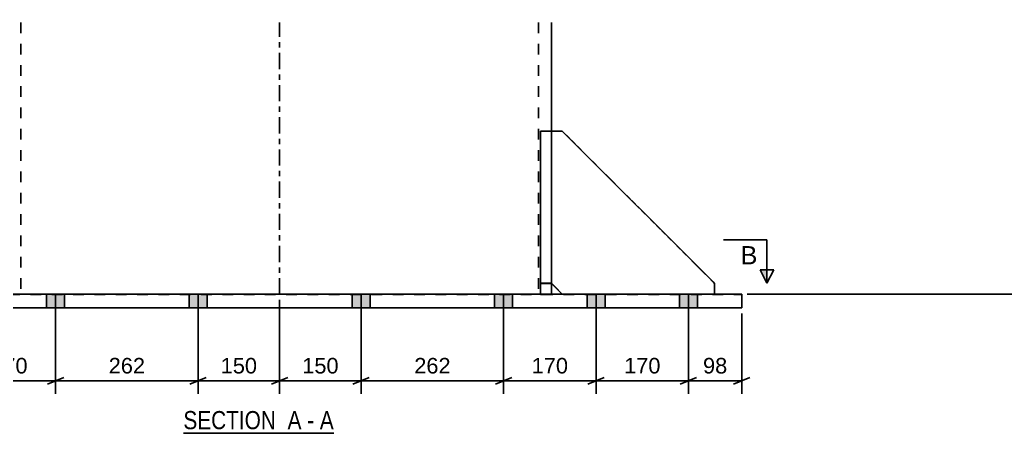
# Model space of a CAD drawing. Header units: millimetres. Extents: x -214 to 627, y -250 to 344.
# Drawn here: x 293.5 to 474.8, y -31.1 to 45 of the extents above; entities that cross this region are included whole.
import ezdxf

# ---------------------------------------------------------------- set-up
doc = ezdxf.new("R2010")
doc.units = ezdxf.units.MM
doc.linetypes.add('DXK_LINE_DOT2', pattern=[3.9198, 1.9599, -1.9599])
doc.linetypes.add('DXK_LINE_DOT3', pattern=[5.9187, 2.979, -0.9799, 0.9799, -0.9799])
doc.styles.add('Arial', font='ARIAL.TTF', dxfattribs={"height": 0.2})
doc.styles.add('Arial Narrow', font='ARIALN.TTF', dxfattribs={"height": 0.2})

# ---------------------------------------------------------------- blocks, each defined once
blk = doc.blocks.new('Unknown-284856835-17 - 5050')
at = {"color": 6, "linetype": 'Continuous'}
blk.add_line((323.65, -31.11), (351.3, -31.11), dxfattribs=at)
at = {"color": 0, "linetype": 'Continuous'}
for points in [[(341.76, -30.36), (341.76, -26.86), (323.65, -26.86), (323.65, -30.36)], [(345.37, -30.36), (345.37, -26.86), (342.81, -26.86), (342.81, -30.36)], [(347.69, -30.36), (347.69, -26.86), (346.42, -26.86), (346.42, -30.36)], [(351.3, -30.36), (351.3, -26.86), (348.74, -26.86), (348.74, -30.36)]]:
    blk.add_wipeout(points, dxfattribs=at)
at = {"color": 7, "linetype": 'Continuous', "style": 'Arial Narrow'}
for s, p in [('SECTION ', (323.65, -30.36)), ('A', (342.81, -30.36)), ('A', (348.74, -30.36)), ('-', (346.42, -30.36))]:
    blk.add_text(s, height=3.34, dxfattribs=at).set_placement(p)
blk = doc.blocks.new('Part-284856835-5092 - 5050')
at = {"color": 7, "linetype": 'DXK_LINE_DOT2'}
for p, q in [((389.34, 24.46), (389.34, -5.55)), ((389.34, 24.46), (391.34, 24.46)), ((391.34, 24.46), (389.34, 24.46)), ((391.34, 24.46), (391.34, -5.55)), ((389.34, -3.54), (391.34, -3.54)), ((389.34, -3.55), (391.34, -3.55)), ((389.34, -5.54), (389.34, -5.51)), ((391.34, -5.54), (389.34, -5.54)), ((389.34, -5.55), (391.34, -5.55)), ((391.34, -5.54), (391.34, -5.51))]:
    blk.add_line(p, q, dxfattribs=at)
blk = doc.blocks.new('Part-284856835-5093 - 5050')
at = {"color": 2, "linetype": 'Continuous'}
for p, q in [((393.34, 24.48), (391.34, 24.48)), ((421.34, -3.52), (393.34, 24.48)), ((393.34, 24.48), (393.34, 24.48)), ((393.34, -5.51), (391.34, -3.52)), ((421.34, -5.51), (421.34, -3.52))]:
    blk.add_line(p, q, dxfattribs=at)
at = {"color": 7, "linetype": 'DXK_LINE_DOT2'}
for p, q in [((391.34, 24.48), (391.34, -3.52)), ((393.34, 24.48), (391.34, 24.48)), ((393.34, 24.48), (421.34, -3.52)), ((393.34, -5.52), (391.34, -3.52)), ((393.34, -5.52), (393.34, -5.51)), ((393.34, -5.52), (421.34, -5.52)), ((393.34, -5.52), (393.34, -5.52)), ((421.34, -5.52), (393.34, -5.52)), ((421.34, -5.52), (421.34, -5.51)), ((421.34, -5.51), (421.34, -5.52)), ((421.34, -5.52), (421.34, -5.52))]:
    blk.add_line(p, q, dxfattribs=at)
blk = doc.blocks.new('Part-284856835-5156 - 5050')
at = {"color": 7, "linetype": 'DXK_LINE_DOT2'}
for p, q in [((293.74, 44.48), (293.74, -5.52)), ((388.94, 44.48), (388.94, -5.52)), ((391.34, 24.48), (391.34, -5.52)), ((294.31, -5.52), (292.75, -5.52)), ((292.75, -5.54), (294.31, -5.54)), ((293.74, -5.54), (293.74, -5.51)), ((293.74, -5.54), (293.74, -5.52)), ((293.74, -5.52), (293.92, -5.52)), ((293.92, -5.54), (293.74, -5.54)), ((293.92, -5.52), (294.45, -5.52)), ((294.45, -5.54), (293.92, -5.54)), ((296.14, -5.52), (294.31, -5.52)), ((294.31, -5.54), (296.14, -5.54)), ((294.45, -5.52), (295.22, -5.52)), ((295.22, -5.54), (294.45, -5.54)), ((295.22, -5.52), (296.14, -5.52)), ((296.14, -5.54), (295.22, -5.54)), ((296.14, -5.52), (386.54, -5.52)), ((296.14, -5.52), (386.54, -5.52)), ((296.14, -5.54), (386.54, -5.54)), ((296.14, -5.54), (386.54, -5.54)), ((386.54, -5.52), (387.46, -5.52)), ((388.38, -5.52), (386.54, -5.52)), ((387.46, -5.54), (386.54, -5.54)), ((386.54, -5.54), (388.38, -5.54)), ((387.46, -5.52), (388.24, -5.52)), ((388.24, -5.54), (387.46, -5.54)), ((388.24, -5.52), (388.76, -5.52)), ((388.76, -5.54), (388.24, -5.54)), ((389.94, -5.52), (388.38, -5.52)), ((388.38, -5.54), (389.94, -5.54)), ((388.76, -5.52), (388.94, -5.52)), ((388.94, -5.54), (388.76, -5.54)), ((388.94, -5.54), (388.94, -5.51)), ((388.94, -5.54), (388.94, -5.52)), ((390.98, -5.52), (389.94, -5.52)), ((389.94, -5.54), (390.98, -5.54)), ((391.34, -5.52), (390.98, -5.52)), ((390.98, -5.54), (391.34, -5.54)), ((391.34, -5.54), (391.34, -5.51)), ((391.34, -5.54), (391.34, -5.52))]:
    blk.add_line(p, q, dxfattribs=at)
at = {"color": 7, "linetype": 'DXK_LINE_DOT3'}
blk.add_line((341.34, -5.53), (341.34, 44.48), dxfattribs=at)
at = {"color": 2, "linetype": 'Continuous'}
blk.add_line((391.34, 44.48), (391.34, 24.48), dxfattribs=at)
blk = doc.blocks.new('Bolt-284856835-5249 - 5050')
at = {"linetype": 'Continuous'}
for points in [[(264.49, -8.02), (267.79, -8.02), (267.79, -5.52), (264.49, -5.52)], [(264.49, -8.02), (267.79, -8.02), (267.79, -5.52), (264.49, -5.52)], [(264.49, -8.02), (267.79, -8.02), (267.79, -5.52), (264.49, -5.52)], [(264.49, -8.03), (267.79, -8.03), (267.79, -5.53), (264.49, -5.53)], [(264.49, -8.03), (267.79, -8.03), (267.79, -5.53), (264.49, -5.53)], [(264.49, -8.04), (267.79, -8.04), (267.79, -5.54), (264.49, -5.54)], [(264.49, -8.04), (267.79, -8.04), (267.79, -5.54), (264.49, -5.54)], [(264.49, -8.04), (267.79, -8.04), (267.79, -5.54), (264.49, -5.54)], [(281.49, -8.02), (284.79, -8.02), (284.79, -5.52), (281.49, -5.52)], [(281.49, -8.02), (284.79, -8.02), (284.79, -5.52), (281.49, -5.52)], [(281.49, -8.02), (284.79, -8.02), (284.79, -5.52), (281.49, -5.52)], [(281.49, -8.03), (284.79, -8.03), (284.79, -5.53), (281.49, -5.53)], [(281.49, -8.03), (284.79, -8.03), (284.79, -5.53), (281.49, -5.53)], [(281.49, -8.04), (284.79, -8.04), (284.79, -5.54), (281.49, -5.54)], [(281.49, -8.04), (284.79, -8.04), (284.79, -5.54), (281.49, -5.54)], [(281.49, -8.04), (284.79, -8.04), (284.79, -5.54), (281.49, -5.54)], [(298.49, -8.02), (301.79, -8.02), (301.79, -5.52), (298.49, -5.52)], [(298.49, -8.02), (301.79, -8.02), (301.79, -5.52), (298.49, -5.52)], [(298.49, -8.04), (301.79, -8.04), (301.79, -5.54), (298.49, -5.54)], [(298.49, -8.04), (301.79, -8.04), (301.79, -5.54), (298.49, -5.54)], [(324.69, -8.02), (327.99, -8.02), (327.99, -5.52), (324.69, -5.52)], [(324.69, -8.02), (327.99, -8.02), (327.99, -5.52), (324.69, -5.52)], [(324.69, -8.04), (327.99, -8.04), (327.99, -5.54), (324.69, -5.54)], [(324.69, -8.04), (327.99, -8.04), (327.99, -5.54), (324.69, -5.54)], [(354.69, -8.02), (357.99, -8.02), (357.99, -5.52), (354.69, -5.52)], [(354.69, -8.02), (357.99, -8.02), (357.99, -5.52), (354.69, -5.52)], [(354.69, -8.04), (357.99, -8.04), (357.99, -5.54), (354.69, -5.54)], [(354.69, -8.04), (357.99, -8.04), (357.99, -5.54), (354.69, -5.54)], [(380.89, -8.02), (384.19, -8.02), (384.19, -5.52), (380.89, -5.52)], [(380.89, -8.02), (384.19, -8.02), (384.19, -5.52), (380.89, -5.52)], [(380.89, -8.04), (384.19, -8.04), (384.19, -5.54), (380.89, -5.54)], [(380.89, -8.04), (384.19, -8.04), (384.19, -5.54), (380.89, -5.54)], [(397.89, -8.02), (401.19, -8.02), (401.19, -5.52), (397.89, -5.52)], [(397.89, -8.02), (401.19, -8.02), (401.19, -5.52), (397.89, -5.52)], [(397.89, -8.02), (401.19, -8.02), (401.19, -5.52), (397.89, -5.52)], [(397.89, -8.03), (401.19, -8.03), (401.19, -5.53), (397.89, -5.53)], [(397.89, -8.03), (401.19, -8.03), (401.19, -5.53), (397.89, -5.53)], [(397.89, -8.04), (401.19, -8.04), (401.19, -5.54), (397.89, -5.54)], [(397.89, -8.04), (401.19, -8.04), (401.19, -5.54), (397.89, -5.54)], [(397.89, -8.04), (401.19, -8.04), (401.19, -5.54), (397.89, -5.54)], [(414.89, -8.02), (418.19, -8.02), (418.19, -5.52), (414.89, -5.52)], [(414.89, -8.02), (418.19, -8.02), (418.19, -5.52), (414.89, -5.52)], [(414.89, -8.02), (418.19, -8.02), (418.19, -5.52), (414.89, -5.52)], [(414.89, -8.03), (418.19, -8.03), (418.19, -5.53), (414.89, -5.53)], [(414.89, -8.03), (418.19, -8.03), (418.19, -5.53), (414.89, -5.53)], [(414.89, -8.04), (418.19, -8.04), (418.19, -5.54), (414.89, -5.54)], [(414.89, -8.04), (418.19, -8.04), (418.19, -5.54), (414.89, -5.54)], [(414.89, -8.04), (418.19, -8.04), (418.19, -5.54), (414.89, -5.54)]]:
    blk.add_hatch(color=1, dxfattribs=at).paths.add_polyline_path(points)
at = {"color": 1, "linetype": 'Continuous'}
for p, q in [((264.49, -8.02), (264.49, -5.52)), ((264.49, -8.02), (264.49, -5.52)), ((264.49, -8.02), (264.49, -5.52)), ((264.49, -8.03), (264.49, -5.53)), ((264.49, -8.03), (264.49, -5.53)), ((264.49, -8.04), (264.49, -5.54)), ((264.49, -8.04), (264.49, -5.54)), ((264.49, -8.04), (264.49, -5.54)), ((266.14, -9.92), (266.14, -5.52)), ((266.14, -9.92), (266.14, -5.52)), ((266.14, -9.92), (266.14, -5.52)), ((266.14, -9.93), (266.14, -5.53)), ((266.14, -9.93), (266.14, -5.53)), ((266.14, -9.94), (266.14, -5.54)), ((266.14, -9.94), (266.14, -5.54)), ((266.14, -9.94), (266.14, -5.54)), ((267.79, -8.02), (267.79, -5.52)), ((267.79, -8.02), (267.79, -5.52)), ((267.79, -8.02), (267.79, -5.52)), ((267.79, -8.03), (267.79, -5.53)), ((267.79, -8.03), (267.79, -5.53)), ((267.79, -8.04), (267.79, -5.54)), ((267.79, -8.04), (267.79, -5.54)), ((267.79, -8.04), (267.79, -5.54)), ((281.49, -8.02), (281.49, -5.52)), ((281.49, -8.02), (281.49, -5.52)), ((281.49, -8.02), (281.49, -5.52)), ((281.49, -8.03), (281.49, -5.53)), ((281.49, -8.03), (281.49, -5.53)), ((281.49, -8.04), (281.49, -5.54)), ((281.49, -8.04), (281.49, -5.54)), ((281.49, -8.04), (281.49, -5.54)), ((283.14, -9.92), (283.14, -5.52)), ((283.14, -9.92), (283.14, -5.52)), ((283.14, -9.92), (283.14, -5.52)), ((283.14, -9.93), (283.14, -5.53)), ((283.14, -9.93), (283.14, -5.53)), ((283.14, -9.94), (283.14, -5.54)), ((283.14, -9.94), (283.14, -5.54)), ((283.14, -9.94), (283.14, -5.54)), ((284.79, -8.02), (284.79, -5.52)), ((284.79, -8.02), (284.79, -5.52)), ((284.79, -8.02), (284.79, -5.52)), ((284.79, -8.03), (284.79, -5.53)), ((284.79, -8.03), (284.79, -5.53)), ((284.79, -8.04), (284.79, -5.54)), ((284.79, -8.04), (284.79, -5.54)), ((284.79, -8.04), (284.79, -5.54)), ((298.49, -8.02), (298.49, -5.52)), ((298.49, -8.02), (298.49, -5.52)), ((298.49, -8.04), (298.49, -5.54)), ((298.49, -8.04), (298.49, -5.54)), ((300.14, -9.92), (300.14, -5.52)), ((300.14, -9.92), (300.14, -5.52)), ((300.14, -9.94), (300.14, -5.54)), ((300.14, -9.94), (300.14, -5.54)), ((301.79, -8.02), (301.79, -5.52)), ((301.79, -8.02), (301.79, -5.52)), ((301.79, -8.04), (301.79, -5.54)), ((301.79, -8.04), (301.79, -5.54)), ((324.69, -8.02), (324.69, -5.52)), ((324.69, -8.02), (324.69, -5.52)), ((324.69, -8.04), (324.69, -5.54)), ((324.69, -8.04), (324.69, -5.54)), ((326.34, -9.92), (326.34, -5.52)), ((326.34, -9.92), (326.34, -5.52)), ((326.34, -9.94), (326.34, -5.54)), ((326.34, -9.94), (326.34, -5.54)), ((327.99, -8.02), (327.99, -5.52)), ((327.99, -8.02), (327.99, -5.52)), ((327.99, -8.04), (327.99, -5.54)), ((327.99, -8.04), (327.99, -5.54)), ((354.69, -8.02), (354.69, -5.52)), ((354.69, -8.02), (354.69, -5.52)), ((354.69, -8.04), (354.69, -5.54)), ((354.69, -8.04), (354.69, -5.54)), ((356.34, -9.92), (356.34, -5.52)), ((356.34, -9.92), (356.34, -5.52)), ((356.34, -9.94), (356.34, -5.54)), ((356.34, -9.94), (356.34, -5.54)), ((357.99, -8.02), (357.99, -5.52)), ((357.99, -8.02), (357.99, -5.52)), ((357.99, -8.04), (357.99, -5.54)), ((357.99, -8.04), (357.99, -5.54)), ((380.89, -8.02), (380.89, -5.52)), ((380.89, -8.02), (380.89, -5.52)), ((380.89, -8.04), (380.89, -5.54)), ((380.89, -8.04), (380.89, -5.54)), ((382.54, -9.92), (382.54, -5.52)), ((382.54, -9.92), (382.54, -5.52)), ((382.54, -9.94), (382.54, -5.54)), ((382.54, -9.94), (382.54, -5.54)), ((384.19, -8.02), (384.19, -5.52)), ((384.19, -8.02), (384.19, -5.52)), ((384.19, -8.04), (384.19, -5.54)), ((384.19, -8.04), (384.19, -5.54)), ((397.89, -8.02), (397.89, -5.52)), ((397.89, -8.02), (397.89, -5.52)), ((397.89, -8.02), (397.89, -5.52)), ((397.89, -8.03), (397.89, -5.53)), ((397.89, -8.03), (397.89, -5.53)), ((397.89, -8.04), (397.89, -5.54)), ((397.89, -8.04), (397.89, -5.54)), ((397.89, -8.04), (397.89, -5.54)), ((399.54, -9.92), (399.54, -5.52)), ((399.54, -9.92), (399.54, -5.52)), ((399.54, -9.92), (399.54, -5.52)), ((399.54, -9.93), (399.54, -5.53)), ((399.54, -9.93), (399.54, -5.53)), ((399.54, -9.94), (399.54, -5.54)), ((399.54, -9.94), (399.54, -5.54)), ((399.54, -9.94), (399.54, -5.54)), ((401.19, -8.02), (401.19, -5.52)), ((401.19, -8.02), (401.19, -5.52)), ((401.19, -8.02), (401.19, -5.52)), ((401.19, -8.03), (401.19, -5.53)), ((401.19, -8.03), (401.19, -5.53)), ((401.19, -8.04), (401.19, -5.54)), ((401.19, -8.04), (401.19, -5.54)), ((401.19, -8.04), (401.19, -5.54)), ((414.89, -8.02), (414.89, -5.52)), ((414.89, -8.02), (414.89, -5.52)), ((414.89, -8.02), (414.89, -5.52)), ((414.89, -8.03), (414.89, -5.53)), ((414.89, -8.03), (414.89, -5.53)), ((414.89, -8.04), (414.89, -5.54)), ((414.89, -8.04), (414.89, -5.54)), ((414.89, -8.04), (414.89, -5.54)), ((416.54, -9.92), (416.54, -5.52)), ((416.54, -9.92), (416.54, -5.52)), ((416.54, -9.92), (416.54, -5.52)), ((416.54, -9.93), (416.54, -5.53)), ((416.54, -9.93), (416.54, -5.53)), ((416.54, -9.94), (416.54, -5.54)), ((416.54, -9.94), (416.54, -5.54)), ((416.54, -9.94), (416.54, -5.54)), ((418.19, -8.02), (418.19, -5.52)), ((418.19, -8.02), (418.19, -5.52)), ((418.19, -8.02), (418.19, -5.52)), ((418.19, -8.03), (418.19, -5.53)), ((418.19, -8.03), (418.19, -5.53)), ((418.19, -8.04), (418.19, -5.54)), ((418.19, -8.04), (418.19, -5.54)), ((418.19, -8.04), (418.19, -5.54))]:
    blk.add_line(p, q, dxfattribs=at)
blk = doc.blocks.new('Part-284856835-5362 - 5050')
at = {"color": 2, "linetype": 'Continuous'}
for p, q in [((256.34, -8.05), (256.34, -5.51)), ((256.34, -5.51), (426.34, -5.51)), ((426.34, -8.05), (426.34, -5.51)), ((256.34, -8.01), (256.34, -8.05)), ((426.34, -8.01), (256.34, -8.01)), ((256.34, -8.05), (426.34, -8.05)), ((426.34, -8.01), (426.34, -8.05))]:
    blk.add_line(p, q, dxfattribs=at)
at = {"color": 7, "linetype": 'DXK_LINE_DOT2'}
blk.add_line((256.34, -5.55), (426.34, -5.55), dxfattribs=at)
blk = doc.blocks.new('Part-284856835-5365 - 5050')
at = {"color": 2, "linetype": 'Continuous'}
for p, q in [((389.34, 24.48), (389.34, -5.52)), ((389.34, 24.48), (391.34, 24.48)), ((391.34, 24.48), (391.34, -5.52)), ((389.34, -3.52), (391.34, -3.52))]:
    blk.add_line(p, q, dxfattribs=at)
at = {"color": 7, "linetype": 'DXK_LINE_DOT2'}
for p, q in [((391.34, 24.48), (389.34, 24.48)), ((389.34, -3.52), (391.34, -3.52)), ((389.34, -5.52), (389.34, -5.52)), ((389.34, -5.52), (391.34, -5.52)), ((391.34, -5.52), (389.34, -5.52)), ((391.34, -5.52), (391.34, -5.52))]:
    blk.add_line(p, q, dxfattribs=at)
blk = doc.blocks.new('Part-284856835-5366 - 5050')
at = {"color": 7, "linetype": 'DXK_LINE_DOT2'}
for p, q in [((393.34, 24.46), (391.34, 24.46)), ((391.34, 24.46), (391.34, -3.54)), ((393.34, 24.46), (391.34, 24.46)), ((421.34, -3.54), (393.34, 24.46)), ((393.34, 24.46), (393.34, 24.46)), ((393.34, 24.46), (421.34, -3.54)), ((393.34, -5.54), (391.34, -3.54)), ((421.34, -5.54), (421.34, -3.54)), ((393.34, -5.54), (393.32, -5.51)), ((393.34, -5.54), (421.34, -5.54)), ((393.34, -5.54), (393.34, -5.54)), ((393.34, -5.54), (421.34, -5.54)), ((421.34, -5.54), (421.34, -5.51))]:
    blk.add_line(p, q, dxfattribs=at)
at = {"color": 2, "linetype": 'Continuous'}
blk.add_line((393.32, -5.51), (391.34, -3.54), dxfattribs=at)
blk = doc.blocks.new('StraightDimension-284856835-5429 - 5050')
at = {"color": 7, "linetype": 'Continuous'}
for p, q in [((283.14, -9.89), (283.14, -23.86)), ((300.14, -9.89), (300.14, -23.86)), ((284.64, -20.86), (281.64, -22.06)), ((283.14, -21.46), (300.14, -21.46)), ((298.64, -22.06), (301.64, -20.86))]:
    blk.add_line(p, q, dxfattribs=at)
at = {"color": 0}
blk.add_wipeout([(295.58, -20.71), (295.58, -16.51), (287.71, -16.51), (287.71, -20.71)], dxfattribs=at)
at = {"color": 3, "style": 'Arial'}
blk.add_text('170', height=2.865, dxfattribs=at).set_placement((288.31, -20.11))
blk = doc.blocks.new('StraightDimension-284856835-5436 - 5050')
at = {"color": 7, "linetype": 'Continuous'}
for p, q in [((300.14, -9.89), (300.14, -23.86)), ((326.34, -9.89), (326.34, -23.86)), ((301.64, -20.86), (298.64, -22.06)), ((300.14, -21.46), (326.34, -21.46)), ((324.84, -22.06), (327.84, -20.86))]:
    blk.add_line(p, q, dxfattribs=at)
at = {"color": 0}
blk.add_wipeout([(317.18, -20.71), (317.18, -16.51), (309.31, -16.51), (309.31, -20.71)], dxfattribs=at)
at = {"color": 3, "style": 'Arial'}
blk.add_text('262', height=2.865, dxfattribs=at).set_placement((309.91, -20.11))
blk = doc.blocks.new('StraightDimension-284856835-5443 - 5050')
at = {"color": 7, "linetype": 'Continuous'}
for p, q in [((341.34, -6.53), (341.34, -23.86)), ((326.34, -9.89), (326.34, -23.86)), ((327.84, -20.86), (324.84, -22.06)), ((326.34, -21.46), (341.34, -21.46)), ((339.84, -22.06), (342.84, -20.86))]:
    blk.add_line(p, q, dxfattribs=at)
at = {"color": 0}
blk.add_wipeout([(337.78, -20.71), (337.78, -16.51), (329.91, -16.51), (329.91, -20.71)], dxfattribs=at)
at = {"color": 3, "style": 'Arial'}
blk.add_text('150', height=2.865, dxfattribs=at).set_placement((330.51, -20.11))
blk = doc.blocks.new('StraightDimension-284856835-5455 - 5050')
at = {"color": 7, "linetype": 'Continuous'}
for p, q in [((341.34, -6.53), (341.34, -23.86)), ((356.34, -9.89), (356.34, -23.86)), ((342.84, -20.86), (339.84, -22.06)), ((341.34, -21.46), (356.34, -21.46)), ((354.84, -22.06), (357.84, -20.86))]:
    blk.add_line(p, q, dxfattribs=at)
at = {"color": 0}
blk.add_wipeout([(352.78, -20.71), (352.78, -16.51), (344.91, -16.51), (344.91, -20.71)], dxfattribs=at)
at = {"color": 3, "style": 'Arial'}
blk.add_text('150', height=2.865, dxfattribs=at).set_placement((345.51, -20.11))
blk = doc.blocks.new('StraightDimension-284856835-5467 - 5050')
at = {"color": 7, "linetype": 'Continuous'}
for p, q in [((356.34, -9.89), (356.34, -23.86)), ((382.54, -9.89), (382.54, -23.86)), ((357.84, -20.86), (354.84, -22.06)), ((356.34, -21.46), (382.54, -21.46)), ((381.04, -22.06), (384.04, -20.86))]:
    blk.add_line(p, q, dxfattribs=at)
at = {"color": 0}
blk.add_wipeout([(373.38, -20.71), (373.38, -16.51), (365.51, -16.51), (365.51, -20.71)], dxfattribs=at)
at = {"color": 3, "style": 'Arial'}
blk.add_text('262', height=2.865, dxfattribs=at).set_placement((366.11, -20.11))
blk = doc.blocks.new('StraightDimension-284856835-5474 - 5050')
at = {"color": 7, "linetype": 'Continuous'}
for p, q in [((382.54, -9.89), (382.54, -23.86)), ((399.54, -9.89), (399.54, -23.86)), ((384.04, -20.86), (381.04, -22.06)), ((382.54, -21.46), (399.54, -21.46)), ((398.04, -22.06), (401.04, -20.86))]:
    blk.add_line(p, q, dxfattribs=at)
at = {"color": 0}
blk.add_wipeout([(394.98, -20.71), (394.98, -16.51), (387.11, -16.51), (387.11, -20.71)], dxfattribs=at)
at = {"color": 3, "style": 'Arial'}
blk.add_text('170', height=2.865, dxfattribs=at).set_placement((387.71, -20.11))
blk = doc.blocks.new('StraightDimension-284856835-5481 - 5050')
at = {"color": 7, "linetype": 'Continuous'}
for p, q in [((416.54, -7.78), (416.54, -23.86)), ((399.54, -9.89), (399.54, -23.86)), ((401.04, -20.86), (398.04, -22.06)), ((399.54, -21.46), (416.54, -21.46)), ((415.04, -22.06), (418.04, -20.86))]:
    blk.add_line(p, q, dxfattribs=at)
at = {"color": 0}
blk.add_wipeout([(411.98, -20.71), (411.98, -16.51), (404.11, -16.51), (404.11, -20.71)], dxfattribs=at)
at = {"color": 3, "style": 'Arial'}
blk.add_text('170', height=2.865, dxfattribs=at).set_placement((404.71, -20.11))
blk = doc.blocks.new('StraightDimension-284856835-5489 - 5050')
at = {"color": 7, "linetype": 'Continuous'}
for p, q in [((416.54, -7.78), (416.54, -23.86)), ((426.34, -9.05), (426.34, -23.86)), ((415.04, -22.06), (418.04, -20.86)), ((416.54, -21.46), (426.34, -21.46)), ((427.84, -20.86), (424.84, -22.06))]:
    blk.add_line(p, q, dxfattribs=at)
at = {"color": 0}
blk.add_wipeout([(424.27, -20.71), (424.27, -16.51), (418.62, -16.51), (418.62, -20.71)], dxfattribs=at)
at = {"color": 3, "style": 'Arial'}
blk.add_text('98', height=2.865, dxfattribs=at).set_placement((419.22, -20.11))
blk = doc.blocks.new('StraightDimension-284856835-5816 - 5050')
at = {"color": 7, "linetype": 'Continuous'}
for p, q in [((485.13, 89.59), (483.93, 92.59)), ((420.53, 91.09), (496.95, 91.09)), ((484.53, -5.51), (484.53, 91.09)), ((483.93, -4.01), (485.13, -7.01)), ((427.34, -5.51), (488.05, -5.51))]:
    blk.add_line(p, q, dxfattribs=at)
at = {"color": 0, "linetype": 'Continuous'}
for points in [[(497.55, 91.69), (497.55, 95.89), (485.23, 95.89), (485.23, 91.69)], [(488.65, -4.91), (488.65, -0.71), (485.23, -0.71), (485.23, -4.91)]]:
    blk.add_wipeout(points, dxfattribs=at)
at = {"color": 0}
blk.add_wipeout([(483.78, 48.95), (479.58, 48.95), (479.58, 36.63), (483.78, 36.63)], dxfattribs=at)
at = {"color": 3, "linetype": 'Continuous', "style": 'Arial'}
for s, height, p in [('15484', 2.865, (485.83, 92.29)), ('0', 2.87, (485.83, -4.31))]:
    blk.add_text(s, height=height, dxfattribs=at).set_placement(p)
at = {"color": 3, "style": 'Arial'}
blk.add_text('15484', height=2.865, rotation=90.0002, dxfattribs=at).set_placement((483.18, 37.23))
blk = doc.blocks.new('SectionMark-284856835-5852 - 5050')
at = {"linetype": 'Continuous'}
blk.add_hatch(color=6, dxfattribs=at).paths.add_polyline_path([(429.72, -1.02), (430.97, -1.02), (430.97, -3.52)])
at = {"color": 6, "linetype": 'Continuous'}
for p, q in [((430.97, 4.48), (422.97, 4.48)), ((430.97, 4.48), (430.97, -3.52)), ((429.72, -1.02), (432.22, -1.02)), ((430.97, -3.52), (429.72, -1.02)), ((432.22, -1.02), (430.97, -3.52))]:
    blk.add_line(p, q, dxfattribs=at)
at = {"color": 0, "linetype": 'Continuous'}
blk.add_wipeout([(429.22, -0.02), (429.22, 3.48), (426.11, 3.48), (426.11, -0.02)], dxfattribs=at)
at = {"color": 3, "linetype": 'Continuous', "style": 'Arial'}
blk.add_text('B', height=3.34, dxfattribs=at).set_placement((426.11, -0.02))

msp = doc.modelspace()

# ---------------------------------------------------------------- block references
for name in ['Part-284856835-5156 - 5050', 'Part-284856835-5365 - 5050', 'Part-284856835-5092 - 5050', 'Part-284856835-5093 - 5050', 'Part-284856835-5366 - 5050', 'Part-284856835-5362 - 5050', 'Bolt-284856835-5249 - 5050', 'Unknown-284856835-17 - 5050']:
    msp.add_blockref(name, (0, 0))

# ---------------------------------------------------------------- next in the draw order: block references
msp.add_blockref('StraightDimension-284856835-5429 - 5050', (0, 0))

# ---------------------------------------------------------------- next in the draw order: block references
msp.add_blockref('StraightDimension-284856835-5436 - 5050', (0, 0))

# ---------------------------------------------------------------- next in the draw order: block references
msp.add_blockref('StraightDimension-284856835-5443 - 5050', (0, 0))

# ---------------------------------------------------------------- next in the draw order: block references
msp.add_blockref('StraightDimension-284856835-5455 - 5050', (0, 0))

# ---------------------------------------------------------------- next in the draw order: block references
msp.add_blockref('StraightDimension-284856835-5467 - 5050', (0, 0))

# ---------------------------------------------------------------- next in the draw order: block references
msp.add_blockref('StraightDimension-284856835-5474 - 5050', (0, 0))

# ---------------------------------------------------------------- next in the draw order: block references
msp.add_blockref('StraightDimension-284856835-5481 - 5050', (0, 0))

# ---------------------------------------------------------------- next in the draw order: block references
msp.add_blockref('StraightDimension-284856835-5489 - 5050', (0, 0))

# ---------------------------------------------------------------- next in the draw order: block references
msp.add_blockref('StraightDimension-284856835-5816 - 5050', (0, 0))

# ---------------------------------------------------------------- next in the draw order: block references
msp.add_blockref('SectionMark-284856835-5852 - 5050', (0, 0))

doc.saveas('drawing.dxf')
